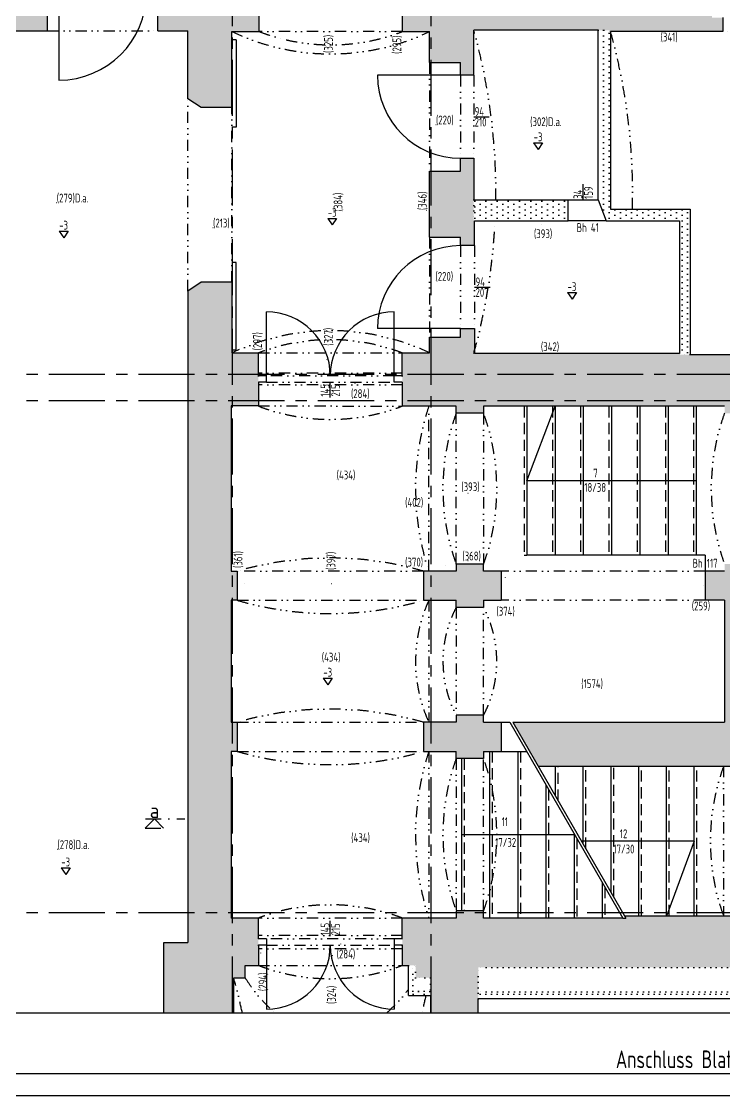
# Model space of a CAD drawing. Header units: centimetres. Extents: x -147 to 196535, y -264 to 83836.
# Drawn here: x 29029 to 44958, y -264 to 24073 of the extents above; entities that cross this region are included whole.
import ezdxf
from ezdxf.enums import TextEntityAlignment as Align

# ---------------------------------------------------------------- set-up
doc = ezdxf.new("R2010")
doc.units = ezdxf.units.CM
doc.header["$LTSCALE"] = 20
doc.header["$PDMODE"] = 2
for name, pattern in [('GETRENNT', [31.75, 12.7, -6.35, 0, -6.35, 0, -6.35]), ('MITTE', [50.8, 31.75, -6.35, 6.35, -6.35]), ('PUNKT', [6.35, 0, -6.35]), ('STRICHLINIE', [19.05, 12.7, -6.35]), ('STRICHPUNKTX2', [50.8, 25.4, -12.7, 0, -12.7])]:
    doc.linetypes.add(name, pattern=pattern)
for name, color, linetype in [('VBW.Abgelotet', 6, 'GETRENNT'), ('VBW.AbgelotetUmgeklappt', 252, 'GETRENNT'), ('VBW.Achsen', 244, 'MITTE'), ('VBW.Ansicht', 3, 'Continuous'), ('VBW.HoeheAbsolut', 142, 'Continuous'), ('VBW.HoeheRelativ', 2, 'Continuous'), ('VBW.Installation', 200, 'Continuous'), ('VBW.LAYOUT', 3, 'Continuous'), ('VBW.Schnitt', 7, 'Continuous'), ('VBW.SchnittTrockenbau', 42, 'Continuous'), ('VBW.Schraffur', 9, 'Continuous'), ('VBW.Text', 84, 'Continuous'), ('VBW.Tuer', 4, 'Continuous'), ('VBW.Verdeckt', 6, 'STRICHLINIE'), ('VBW.Verlauf', 2, 'PUNKT'), ('VBW.Vertikalschnittlinie', 12, 'STRICHPUNKTX2')]:
    doc.layers.add(name, color=color, linetype=linetype)
doc.styles.add('VBWText', font='isocp.shx', dxfattribs={"width": 0.8})
pattern_1 = [(90, (-7744151.96, 15768824.58), (-126.9999996, 63.4999998), [0, -126.9999996])]

# ---------------------------------------------------------------- blocks, each defined once
blk = doc.blocks.new('HoeKote')
for p, q in [((-1.01, 1.5), (1.01, 1.5)), ((-1.01, 1.5), (0, 0)), ((1.01, 1.5), (0, 0))]:
    blk.add_line(p, q)
at = {"style": 'VBWText', "width": 0.8}
blk.add_attdef('HOEHE', text='', height=2, rotation=0.1, dxfattribs=at).set_placement((0, 2.86), align=Align.MIDDLE)

msp = doc.modelspace()

# ---------------------------------------------------------------- hatches: boundary and pattern name
at = {"layer": 'VBW.Schraffur'}
h = msp.add_hatch(color=256, dxfattribs=at)
h.dxf.hatch_style = 1
h.paths.add_polyline_path([(29876.6, 25183.4), (22869.8, 25183.4), (22869.8, 26722.4), (21649.8, 26722.4), (21649.8, 26962.9), (21406.7, 26962.9), (21406.7, 26932.9, 0.4142136), (21346.7, 26872.9), (21326.7, 26872.9), (21326.7, 26642.9), (21306.7, 26642.9), (21306.7, 26562.9), (21366.7, 26562.9), (21366.7, 22443.5), (21306.7, 22443.5), (21306.7, 22363.5), (21326.7, 22363.5), (21326.7, 22133.5), (21346.7, 22133.5, 0.4142136), (21406.7, 22073.5), (21406.7, 22043.5), (21615.8, 22043.5), (21615.8, 22264), (22875.8, 22264), (22875.8, 23863.4), (27776.6, 23863.4), (28076.6, 23863.4), (29616.6, 23863.4), (29616.6, 24723.4), (29876.6, 24723.4)])
h = msp.add_hatch(color=256, dxfattribs=at)
h.dxf.hatch_style = 1
h.paths.add_polyline_path([(34416.6, 25163.4), (33776.6, 25163.4), (33776.6, 25463.4), (33536.6, 25463.4), (33536.6, 26823.4), (33316.6, 26823.4), (33176.6, 26823.4), (32956.6, 26823.4), (32956.6, 25463.4), (32756.6, 25463.4), (32756.6, 25183.4), (31856.6, 25183.4), (31856.6, 24723.4), (32116.6, 24723.4), (32116.6, 23863.4), (32796.6, 23863.4), (32796.6, 22323.4), (33096.6, 22123.4), (33796.6, 22123.4), (33796.6, 23843.4), (34416.6, 23843.4)])
h = msp.add_hatch(color=256, dxfattribs=at)
h.dxf.hatch_style = 1
h.paths.add_polyline_path([(44676.6, 25163.4), (39276.6, 25163.4), (39276.6, 25443.4), (38296.6, 25443.4), (38296.6, 25163.4), (37656.6, 25163.4), (37656.6, 23843.4), (38276.6, 23843.4), (38276.6, 23143.4), (38976.6, 23143.4), (38976.6, 22853.4), (39276.6, 22853.4), (39276.6, 23873.4), (42096.6, 23873.4), (42376.6, 23873.4), (42376.6, 23843.4), (44916.6, 23843.4), (44916.6, 24163.4), (44676.6, 24163.4)])
h = msp.add_hatch(dxfattribs=at)
h.set_pattern_fill('DOTS', color=42, scale=4, angle=-61.71788)
h.set_pattern_definition(pattern_1)
h.paths.add_polyline_path([(42376.6, 23843.4), (42376.6, 23873.4), (42096.6, 23873.4), (42096.6, 20033.4), (42276.6, 19553.4), (43936.6, 19553.4), (43936.6, 16553.4), (43936.6, 16523.4), (44176.6, 16523.4), (44176.6, 19823.4), (42376.6, 19823.4)])
h.paths.add_polyline_path([(41416.6, 20033.4), (39276.6, 20033.4), (39276.6, 19553.4), (39296.6, 19553.4), (41416.6, 19553.4)])
h = msp.add_hatch(color=256, dxfattribs=at)
h.dxf.hatch_style = 1
h.paths.add_polyline_path([(39276.6, 20973.4), (38976.6, 20973.4), (38976.6, 20683.4), (38276.6, 20683.4), (38276.6, 19183.4), (38976.6, 19183.4), (38976.6, 18993.4), (39296.6, 18993.4), (39296.6, 19553.4), (39276.6, 19553.4), (39276.6, 20033.4)])
h = msp.add_hatch(color=256, dxfattribs=at)
h.dxf.hatch_style = 1
h.paths.add_polyline_path([(50726.7, 18792.7), (50786.7, 18792.7), (50786.7, 18872.7), (50766.7, 18872.7), (50766.7, 19102.7), (50746.7, 19102.7, 0.4142136), (50686.7, 19162.7), (50686.7, 19192.7), (50398.4, 19192.7), (50398.4, 18952.2), (49138.4, 18952.2), (49138.4, 16523.4), (47376.5, 16523.4), (47376.5, 15357.3), (49318.4, 15357.3), (49318.4, 14777.3), (50478.4, 14777.3), (50478.4, 14586.9), (50686.7, 14586.9), (50686.7, 14616.9, 0.4142136), (50746.7, 14676.9), (50766.7, 14676.9), (50766.7, 14906.9), (50786.7, 14906.9), (50786.7, 14986.9), (50726.7, 14986.9)])
h.paths.add_polyline_path([(47376.5, 16523.4), (44176.6, 16523.4), (43936.6, 16523.4), (43936.6, 16553.4), (39296.6, 16553.4), (39296.6, 17113.4), (38976.6, 17113.4), (38976.6, 16923.4), (38276.6, 16923.4), (38276.6, 16563.4), (37656.6, 16563.4), (37656.6, 16043.4), (37656.6, 15903.4), (37656.6, 15357.3), (38878.4, 15357.3), (38878.4, 15197.3), (39498.4, 15197.3), (39498.4, 15357.3), (44958.4, 15357.3), (44958.4, 15197.3), (45638.4, 15197.3), (45638.4, 15357.3), (47376.5, 15357.3)])
h = msp.add_hatch(color=256, dxfattribs=at)
h.dxf.hatch_style = 1
h.paths.add_polyline_path([(39898.4, 11617.3), (39498.4, 11617.3), (39498.4, 11777.3), (38878.4, 11777.3), (38878.4, 11617.3), (38136.6, 11617.3), (38136.6, 10957.3), (38878.4, 10957.3), (38878.4, 10797.3), (39498.4, 10797.3), (39498.4, 10957.3), (39898.4, 10957.3)])
h = msp.add_hatch(color=256, dxfattribs=at)
h.dxf.hatch_style = 1
h.paths.add_polyline_path([(45898.4, 7937.3), (45898.4, 8077.3), (45898.4, 10957.3), (46058.4, 10957.3), (46058.4, 11617.3), (45638.4, 11617.3), (45638.4, 11777.3), (44958.4, 11777.3), (44958.4, 11617.3), (44518.4, 11617.3), (44518.4, 10957.3), (44958.4, 10957.3), (44958.4, 8193.4), (40162.7, 8193.4), (40736.2, 7200.2), (45898.4, 7200.2)])
h = msp.add_hatch(color=256, dxfattribs=at)
h.dxf.hatch_style = 1
h.paths.add_polyline_path([(39898.4, 8193.4), (39498.4, 8193.4), (39498.4, 8353.4), (38878.4, 8353.4), (38878.4, 8193.4), (38136.6, 8193.4), (38136.6, 7533.4), (38878.4, 7533.4), (38878.4, 7373.4), (39498.4, 7373.4), (39498.4, 7533.4), (39898.4, 7533.4)])
h = msp.add_hatch(dxfattribs=at)
h.set_pattern_fill('DOTS', color=42, scale=4, angle=-61.71788)
h.set_pattern_definition(pattern_1)
h.paths.add_polyline_path([(38296.6, 2103.4), (37896.6, 2103.4), (37896.6, 2683.4), (37796.6, 2683.4), (37796.6, 2003.4), (38296.6, 2003.4)])
h = msp.add_hatch(dxfattribs=at)
h.set_pattern_fill('DOTS', color=42, scale=4, angle=-151.71788)
h.set_pattern_definition([(360, (-7744151.96, 15768824.58), (63.4999998, 126.9999996), [0, -126.9999996])])
h.paths.add_polyline_path([(49728.8, 2084.6), (39376.6, 2084.6), (39376.6, 1924.6), (49728.8, 1924.6)])

# ---------------------------------------------------------------- linework, layer by layer
at = {"layer": 'Defpoints', "color": 10, "linetype": 'Continuous'}
msp.add_lwpolyline([(3926.2, 1612.9), (189606, 1612.9), (189606, 82504.8), (3926.2, 82504.8)], close=True, dxfattribs=at)
at = {"layer": 'VBW.Abgelotet'}
for p, q in [((29616.6, 23863.4), (32116.6, 23863.4)), ((37656.6, 23843.4), (34416.6, 23843.4)), ((46796.6, 23843.4), (44916.6, 23843.4)), ((38276.6, 23143.4), (38276.6, 20683.4)), ((38976.6, 22853.4), (38976.6, 20973.4)), ((39276.6, 22853.4), (39276.6, 20973.4)), ((32796.6, 17963.4), (32796.6, 22323.4)), ((33796.6, 18163.4), (33796.6, 22123.4)), ((38276.6, 19183.4), (38276.6, 16923.4)), ((38976.6, 18993.4), (38976.6, 17113.4)), ((39296.6, 18993.4), (39296.6, 17113.4)), ((34396.6, 16563.4), (37656.6, 16563.4)), ((37656.6, 16103.4), (34396.6, 16103.4)), ((37656.6, 15843.4), (34396.6, 15843.4)), ((37476.6, 16043.4), (34576.6, 16043.4)), ((34576.6, 15903.4), (37476.6, 15903.4)), ((34396.6, 15363.4), (37656.6, 15357.3)), ((38258.4, 11617.3), (38258.4, 15357.3)), ((38878.4, 11777.3), (38878.4, 15197.3)), ((39498.4, 15197.3), (39498.4, 11777.3)), ((38136.6, 11617.3), (33916.6, 11617.3)), ((44518.4, 11617.3), (39898.4, 11617.3)), ((33916.6, 10957.3), (38136.6, 10957.3)), ((38258.4, 10957.3), (38258.4, 8193.4)), ((44518.4, 10957.3), (39898.4, 10957.3)), ((38878.4, 10797.3), (38878.4, 8353.4)), ((39498.4, 8353.4), (39498.4, 10797.3)), ((33916.6, 8193.4), (38136.6, 8193.4)), ((33916.6, 7533.4), (38136.6, 7533.4)), ((38258.4, 7533.4), (38258.4, 3757.3)), ((38878.4, 7373.4), (38878.4, 3917.3)), ((39498.4, 3917.3), (39498.4, 7373.4)), ((44938.4, 7200.2), (44938.4, 3800.2)), ((37656.6, 3757.3), (34396.6, 3757.3)), ((37656.6, 3363.4), (34396.6, 3363.4)), ((37476.6, 3283.4), (34576.6, 3283.4)), ((37656.6, 3063.4), (34396.6, 3063.4)), ((34576.6, 3143.4), (37476.6, 3143.4)), ((34396.6, 2683.4), (37656.6, 2683.4))]:
    msp.add_line(p, q, dxfattribs=at)
for centre, start, end in [((37111.7, 4280), 211.89859, 228.67746), ((34961.5, 4280), 311.32254, 322.96815)]:
    msp.add_arc(centre, 3551.4, start, end, dxfattribs=at)
at = {"layer": 'VBW.AbgelotetUmgeklappt'}
for centre, radius, start, end in [((26131, 20213.4), 13645.6, 359.24419, 15.55827), ((36036.6, 28566.3), 5227.2, 244.62583, 295.37417), ((36036.6, 28067.4), 4524, 249.01705, 290.98295), ((29231, 20183.4), 13645.6, 358.48824, 15.55827), ((26131, 20213.4), 13645.6, 344.44173, 357.22768), ((36036.6, 11840.5), 5227.2, 64.62583, 115.37417), ((36026.6, 12285.2), 4578.2, 69.14294, 110.85706), ((36026.6, 19635.5), 4578.2, 249.14294, 290.85706), ((43936.5, 13487.3), 5978.2, 161.77165, 198.22835), ((43601.9, 13487.3), 5023.5, 160.09875, 199.90125), ((34774.9, 13487.3), 5023.5, 340.09875, 19.90125), ((49681.9, 13487.3), 5023.5, 160.09875, 199.90125), ((36026.6, 4347.1), 7570.2, 73.81583, 106.18417), ((36026.6, 18227.5), 7570.2, 253.81583, 286.18417), ((41291.3, 9575.3), 3333, 155.50406, 204.49594), ((41217, 9575.3), 2638.6, 152.4124, 207.5876), ((37159.7, 9575.3), 2638.6, 332.4124, 27.5876), ((36026.6, 923.2), 7570.2, 73.81583, 106.18417), ((36026.6, 14803.6), 7570.2, 253.81583, 286.18417), ((44049.6, 5645.3), 6091.2, 161.94301, 198.05699), ((43705.3, 5645.3), 5126.9, 160.30251, 199.69749), ((34671.4, 5645.3), 5126.9, 340.30251, 19.69749), ((49605, 5500.2), 4966.7, 159.98404, 200.01596), ((36026.6, -520.9), 4578.2, 69.14294, 110.85706), ((36026.6, 6961.6), 4578.2, 249.14294, 290.85706), ((20545.8, -1276.6), 13790.9, 12.09439, 15.47652), ((51587.4, -1276.6), 13790.9, 166.24099, 167.90561)]:
    msp.add_arc(centre, radius, start, end, dxfattribs=at)
at = {"layer": 'VBW.Achsen', "ltscale": 2}
for p, q in [((33812.1, 1612.9), (33812.1, 55784.5)), ((38312.1, 1612.9), (38312.1, 55784.5)), ((53272.7, 16074.8), (19455.7, 16074.8)), ((53272.7, 15474.8), (19455.7, 15474.8)), ((53272.7, 3874.8), (19455.7, 3874.8))]:
    msp.add_line(p, q, dxfattribs=at)
at = {"layer": 'VBW.Ansicht'}
for p, q in [((41416.6, 20033.4), (42096.6, 20033.4)), ((42276.6, 19553.4), (41416.6, 19553.4)), ((40478.4, 15357.3), (40478.4, 11977.3)), ((41118.4, 15357.3), (41118.4, 11977.3)), ((41758.4, 15357.3), (41758.4, 11977.3)), ((42398.4, 15357.3), (42398.4, 11977.3)), ((43038.4, 15357.3), (43038.4, 11977.3)), ((43678.4, 15357.3), (43678.4, 11977.3)), ((44318.4, 15357.3), (44318.4, 11977.3)), ((44518.4, 11977.3), (40478.4, 11977.3)), ((44518.4, 11977.3), (44518.4, 11617.3)), ((39898.4, 8193.4), (40093.4, 8193.4)), ((40093.4, 8193.4), (42654.6, 3757.3)), ((40162.7, 8193.4), (42723.9, 3757.3)), ((38996.6, 7373.4), (38996.6, 3917.3)), ((39634.6, 7533.4), (39634.6, 3757.3)), ((39898.4, 7533.4), (40474.5, 7533.4)), ((40272.6, 7533.4), (40272.6, 3757.3)), ((41128.7, 6520.3), (41128.7, 7200.2)), ((41757.8, 5430.6), (41757.8, 7200.2)), ((42386.9, 4341), (42386.9, 7200.2)), ((43016, 3800.2), (43016, 7200.2)), ((43645.1, 3800.2), (43645.1, 7200.2)), ((44274.2, 3800.2), (44274.2, 7200.2)), ((40910.6, 6778), (40910.6, 3757.3)), ((41548.6, 5673), (41548.6, 3757.3)), ((42186.6, 4567.9), (42186.6, 3757.3))]:
    msp.add_line(p, q, dxfattribs=at)
at = {"layer": 'VBW.HoeheRelativ'}
for p in [(43508.8, 23621.1), (38420.1, 21740.8), (40554.4, 21701.5), (29826.6, 19971.9), (36301.5, 19769.3), (38210.2, 19799.3), (40809, 19481.4), (33367.9, 19405.7), (38407.4, 18198.1), (40797, 16603.7), (34435.2, 16453.5), (35954.3, 16418.2), (36588.8, 15866), (36168.9, 13696.9), (39146.7, 13383), (38637.8, 13099), (38637.8, 11746.1), (39146.7, 11861), (39997.1, 11477.9), (34088.7, 11346.8), (36048.5, 11336.8), (44479.4, 11299.8), (35832.6, 9568.9), (41711.6, 8967.9), (36499.5, 5478.4), (29841.6, 5319.8), (36264.2, 3168.4), (34449.7, 2966.2), (36072.5, 2912.3)]:
    msp.add_point(p, dxfattribs=at)
at = {"layer": 'VBW.Installation'}
for p, q in [((34576.6, 16043.4), (34396.6, 16043.4)), ((34576.6, 15903.4), (34396.6, 15903.4)), ((34576.6, 15903.4), (34576.6, 16043.4)), ((37656.6, 16043.4), (37476.6, 16043.4)), ((37476.6, 15903.4), (37476.6, 16043.4)), ((37656.6, 15903.4), (37476.6, 15903.4)), ((34576.6, 3283.4), (34396.6, 3283.4)), ((34576.6, 3283.4), (34576.6, 3203.4)), ((34576.6, 3223.4), (34576.6, 3083.4)), ((37656.6, 3283.4), (37476.6, 3283.4)), ((37476.6, 3283.4), (37476.6, 3143.4)), ((34576.6, 3143.4), (34396.6, 3143.4)), ((37656.6, 3143.4), (37476.6, 3143.4))]:
    msp.add_line(p, q, dxfattribs=at)
at = {"layer": 'VBW.LAYOUT'}
msp.add_line((2353.1, 235.9), (196035.4, 235.9), dxfattribs=at)
at = {"layer": 'VBW.LAYOUT', "color": 4}
msp.add_line((-146.9, -264.1), (196535.4, -264.1), dxfattribs=at)
at = {"layer": 'VBW.Schnitt'}
for p, q in [((34416.6, 23843.4), (34416.6, 25163.4)), ((37656.6, 25163.4), (37656.6, 23843.4)), ((29616.6, 23863.4), (29616.6, 24723.4)), ((32116.6, 23863.4), (32116.6, 24723.4)), ((44916.6, 24163.4), (44916.6, 23843.4)), ((28076.6, 23863.4), (29616.6, 23863.4)), ((32116.6, 23863.4), (32796.6, 23863.4)), ((32796.6, 22323.4), (32796.6, 23863.4)), ((42096.6, 23873.4), (39276.6, 23873.4)), ((39276.6, 22853.4), (39276.6, 23873.4)), ((33796.6, 23843.4), (34416.6, 23843.4)), ((33796.6, 22123.4), (33796.6, 23843.4)), ((37656.6, 23843.4), (38276.6, 23843.4)), ((38276.6, 23143.4), (38276.6, 23843.4)), ((44916.6, 23843.4), (42376.6, 23843.4)), ((38276.6, 23143.4), (38976.6, 23143.4)), ((38976.6, 22853.4), (38976.6, 23143.4)), ((39276.6, 22853.4), (38976.6, 22853.4)), ((33096.6, 22123.4), (32796.6, 22323.4)), ((33796.6, 22123.4), (33096.6, 22123.4)), ((38976.6, 20683.4), (38976.6, 20973.4)), ((38976.6, 20973.4), (39276.6, 20973.4)), ((39276.6, 20973.4), (39276.6, 20033.4)), ((38276.6, 19183.4), (38276.6, 20683.4)), ((38276.6, 20683.4), (38976.6, 20683.4)), ((39296.6, 18993.4), (39296.6, 19553.4)), ((38276.6, 19183.4), (38976.6, 19183.4)), ((38976.6, 18993.4), (38976.6, 19183.4)), ((39296.6, 18993.4), (38976.6, 18993.4)), ((33096.6, 18163.4), (32796.6, 17963.4)), ((33796.6, 18163.4), (33096.6, 18163.4)), ((33796.6, 18163.4), (33796.6, 16563.4)), ((32796.6, 17963.4), (32796.6, 3203.4)), ((38976.6, 16923.4), (38976.6, 17113.4)), ((38976.6, 17113.4), (39296.6, 17113.4)), ((39296.6, 17113.4), (39296.6, 16553.4)), ((38276.6, 16563.4), (38276.6, 16923.4)), ((38276.6, 16923.4), (38976.6, 16923.4)), ((33796.6, 16563.4), (34396.6, 16563.4)), ((34396.6, 16043.4), (34396.6, 16563.4)), ((37656.6, 16563.4), (38276.6, 16563.4)), ((37656.6, 16043.4), (37656.6, 16563.4)), ((43936.6, 16553.4), (39296.6, 16553.4)), ((44176.6, 16523.4), (49138.4, 16523.4)), ((34396.6, 15903.4), (34396.6, 15363.4)), ((37656.6, 15903.4), (37656.6, 15357.3)), ((34396.6, 15363.4), (33776.6, 15363.4)), ((33776.6, 15363.4), (33776.6, 11617.3)), ((38878.4, 15357.3), (37656.6, 15357.3)), ((38878.4, 15197.3), (38878.4, 15357.3)), ((44958.4, 15357.3), (39498.4, 15357.3)), ((39498.4, 15357.3), (39498.4, 15197.3)), ((39498.4, 15197.3), (38878.4, 15197.3)), ((39498.4, 11777.3), (38878.4, 11777.3)), ((38878.4, 11777.3), (38878.4, 11617.3)), ((39498.4, 11617.3), (39498.4, 11777.3)), ((33776.6, 11617.3), (33916.6, 11617.3)), ((33916.6, 11617.3), (33916.6, 10957.3)), ((38878.4, 11617.3), (38136.6, 11617.3)), ((38136.6, 11617.3), (38136.6, 10957.3)), ((39898.4, 11617.3), (39498.4, 11617.3)), ((39898.4, 11617.3), (39898.4, 10957.3)), ((44958.4, 11617.3), (44518.4, 11617.3)), ((44518.4, 11617.3), (44518.4, 10957.3)), ((33916.6, 10957.3), (33776.6, 10957.3)), ((33776.6, 10957.3), (33776.6, 8193.4)), ((38136.6, 10957.3), (38878.4, 10957.3)), ((38878.4, 10797.3), (38878.4, 10957.3)), ((39498.4, 10957.3), (39498.4, 10797.3)), ((39498.4, 10957.3), (39898.4, 10957.3)), ((44958.4, 10957.3), (44518.4, 10957.3)), ((44958.4, 10957.3), (44958.4, 8193.4)), ((39498.4, 10797.3), (38878.4, 10797.3)), ((39498.4, 8353.4), (38878.4, 8353.4)), ((38878.4, 8353.4), (38878.4, 8193.4)), ((39498.4, 8193.4), (39498.4, 8353.4)), ((33776.6, 8193.4), (33916.6, 8193.4)), ((33916.6, 8193.4), (33916.6, 7533.4)), ((38878.4, 8193.4), (38136.6, 8193.4)), ((38136.6, 8193.4), (38136.6, 7533.4)), ((39498.4, 8193.4), (39898.4, 8193.4)), ((39898.4, 8193.4), (39898.4, 7533.4)), ((40162.7, 8193.4), (44958.4, 8193.4)), ((33916.6, 7533.4), (33776.6, 7533.4)), ((33776.6, 7533.4), (33776.6, 3757.3)), ((38136.6, 7533.4), (38878.4, 7533.4)), ((38878.4, 7373.4), (38878.4, 7533.4)), ((39498.4, 7373.4), (38878.4, 7373.4)), ((39498.4, 7533.4), (39498.4, 7373.4)), ((39498.4, 7533.4), (39898.4, 7533.4)), ((40736.2, 7200.2), (45898.4, 7200.2)), ((40736.2, 7200.2), (44374.2, 7200.2)), ((39498.4, 3917.3), (38878.4, 3917.3)), ((38878.4, 3917.3), (38878.4, 3757.3)), ((39498.4, 3757.3), (39498.4, 3917.3)), ((34396.6, 3757.3), (33776.6, 3757.3)), ((34396.6, 3283.4), (34396.6, 3757.3)), ((37656.6, 3283.4), (37656.6, 3757.3)), ((38878.4, 3757.3), (37656.6, 3757.3)), ((42654.6, 3757.3), (39498.4, 3757.3)), ((49318.4, 3800.2), (42699.2, 3800.2)), ((32256.6, 3203.4), (32796.6, 3203.4)), ((32256.6, 1612.9), (32256.6, 3203.4)), ((34396.6, 3143.4), (34396.6, 2683.4)), ((37656.6, 3143.4), (37656.6, 2683.4)), ((34096.6, 2683.4), (34396.6, 2683.4)), ((34096.6, 2403.4), (34096.6, 2683.4)), ((37656.6, 2683.4), (37796.6, 2683.4)), ((33836.6, 2403.4), (34096.6, 2403.4)), ((33836.6, 1612.9), (33836.6, 2403.4)), ((38296.6, 2003.4), (38296.6, 1612.9)), ((39376.6, 1612.9), (39376.6, 1924.6))]:
    msp.add_line(p, q, dxfattribs=at)
at = {"layer": 'VBW.SchnittTrockenbau'}
for p, q in [((42096.6, 20033.4), (42096.6, 23873.4)), ((42376.6, 23843.4), (42376.6, 19823.4)), ((39276.6, 20033.4), (41416.6, 20033.4)), ((41416.6, 19553.4), (41416.6, 20033.4)), ((42096.6, 20033.4), (42276.6, 19553.4)), ((42376.6, 19823.4), (44176.6, 19823.4)), ((44176.6, 19823.4), (44176.6, 16523.4)), ((39296.6, 19553.4), (41416.6, 19553.4)), ((42276.6, 19553.4), (43936.6, 19553.4)), ((43936.6, 19553.4), (43936.6, 16553.4)), ((37796.6, 2003.4), (37796.6, 2683.4)), ((37796.6, 2003.4), (38296.6, 2003.4)), ((49728.8, 1924.6), (39376.6, 1924.6))]:
    msp.add_line(p, q, dxfattribs=at)
at = {"layer": 'VBW.Schraffur'}
msp.add_line((42654.6, 3757.3), (42723.9, 3757.3), dxfattribs=at)
at = {"layer": 'VBW.Schraffur', "linetype": 'Continuous'}
for points in [[(33096.6, 18163.4), (33796.6, 17963.4), (32796.6, 17963.4)], [(33096.6, 18163.4), (33796.6, 18163.4), (33796.6, 17963.4)], [(32796.6, 17963.4), (33796.6, 16563.4), (32796.6, 16563.4)], [(32796.6, 17963.4), (33796.6, 17963.4), (33796.6, 16563.4)], [(32796.6, 16563.4), (34396.6, 16043.4), (32796.6, 16043.4)], [(32796.6, 16563.4), (34396.6, 16563.4), (34396.6, 16043.4)], [(32796.6, 16043.4), (34396.6, 15903.4), (32796.6, 15903.4)], [(32796.6, 16043.4), (34396.6, 16043.4), (34396.6, 15903.4)], [(32796.6, 15903.4), (34396.6, 15363.4), (32796.6, 15363.4)], [(32796.6, 15903.4), (34396.6, 15903.4), (34396.6, 15363.4)], [(32796.6, 15363.4), (33776.6, 11617.3), (32796.6, 11617.3)], [(32796.6, 15363.4), (33776.6, 15363.4), (33776.6, 11617.3)], [(32796.6, 11617.3), (33916.6, 10957.3), (32796.6, 10957.3)], [(32796.6, 11617.3), (33916.6, 11617.3), (33916.6, 10957.3)], [(32796.6, 10957.3), (33776.6, 8193.4), (32796.6, 8193.4)], [(32796.6, 10957.3), (33776.6, 10957.3), (33776.6, 8193.4)], [(32796.6, 8193.4), (33916.6, 7533.4), (32796.6, 7533.4)], [(32796.6, 8193.4), (33916.6, 8193.4), (33916.6, 7533.4)], [(32796.6, 7533.4), (33776.6, 3757.3), (32796.6, 3757.3)], [(32796.6, 7533.4), (33776.6, 7533.4), (33776.6, 3757.3)], [(38878.4, 3917.3), (39498.4, 3757.3), (38878.4, 3757.3)], [(38878.4, 3917.3), (39498.4, 3917.3), (39498.4, 3757.3)], [(32796.6, 3757.3), (34396.6, 3283.4), (32796.6, 3283.4)], [(32796.6, 3757.3), (34396.6, 3757.3), (34396.6, 3283.4)], [(37656.6, 3757.3), (50726.7, 3283.4), (37656.6, 3283.4)], [(37656.6, 3757.3), (50726.7, 3757.3), (50726.7, 3283.4)], [(42699.2, 3800.2), (50726.7, 3757.3), (42723.9, 3757.3)], [(42699.2, 3800.2), (50726.7, 3800.2), (50726.7, 3757.3)], [(32256.6, 3203.4), (34396.6, 3143.4), (32256.6, 3143.4)], [(32256.6, 3203.4), (34396.6, 3203.4), (34396.6, 3143.4)], [(32796.6, 3283.4), (34396.6, 3203.4), (32796.6, 3203.4)], [(32796.6, 3283.4), (34396.6, 3283.4), (34396.6, 3203.4)], [(37656.6, 3283.4), (50726.7, 3143.4), (37656.6, 3143.4)], [(37656.6, 3283.4), (50726.7, 3283.4), (50726.7, 3143.4)], [(32256.6, 3143.4), (34396.6, 2683.4), (32256.6, 2683.4)], [(32256.6, 3143.4), (34396.6, 3143.4), (34396.6, 2683.4)], [(37656.6, 3143.4), (50726.7, 2794.8), (37656.6, 2794.8)], [(37656.6, 3143.4), (50726.7, 3143.4), (50726.7, 2794.8)], [(32256.6, 2683.4), (34096.6, 2403.4), (32256.6, 2403.4)], [(32256.6, 2683.4), (34096.6, 2683.4), (34096.6, 2403.4)], [(37656.6, 2794.8), (51166.7, 2683.4), (37656.6, 2683.4)], [(37656.6, 2794.8), (51166.7, 2794.8), (51166.7, 2683.4)], [(37956.6, 2683.4), (51166.7, 2640.2), (37956.6, 2640.2)], [(37956.6, 2683.4), (51166.7, 2683.4), (51166.7, 2640.2)], [(37956.6, 2640.2), (39376.6, 2403.4), (37956.6, 2403.4)], [(37956.6, 2640.2), (39376.6, 2640.2), (39376.6, 2403.4)], [(33123.9, 1612.9), (32256.6, 1612.9), (33123.9, 1612.9), (32256.6, 2403.4)], [(33836.6, 1612.9), (33123.9, 1612.9), (33836.6, 2403.4), (32256.6, 2403.4)], [(38296.6, 2403.4), (39376.6, 2003.4), (38296.6, 2003.4)], [(38296.6, 2403.4), (39376.6, 2403.4), (39376.6, 2003.4)], [(38523.3, 1612.9), (38296.6, 1612.9), (38523.3, 1612.9), (38296.6, 2003.4)], [(39376.6, 1612.9), (38523.3, 1612.9), (39376.6, 2003.4), (38296.6, 2003.4)]]:
    msp.add_solid(points, dxfattribs=at)
at = {"layer": 'VBW.Text'}
for p, q in [((39276.6, 21913.4), (39626.6, 21913.4)), ((41756.6, 20033.4), (41756.6, 20383.4)), ((39296.6, 18053.4), (39646.6, 18053.4)), ((36026.6, 15553.4), (36026.6, 15903.4)), ((40478.4, 13667.3), (41118.4, 15357.3)), ((44318.4, 13667.3), (40478.4, 13667.3)), ((41564.6, 5645.3), (38996.6, 5645.3)), ((44274.2, 5500.2), (41717.7, 5500.2)), ((44274.2, 5500.2), (43645.1, 3800.2)), ((36026.6, 3343.4), (36026.6, 3693.4))]:
    msp.add_line(p, q, dxfattribs=at)
at = {"layer": 'VBW.Tuer'}
for p, q in [((29876.6, 24723.4), (29876.6, 22743.4)), ((33896.6, 23658.6), (33796.6, 23658.6)), ((33896.6, 23658.6), (33896.6, 21678.6)), ((38976.6, 22853.4), (37096.6, 22853.4)), ((33896.6, 21678.6), (33796.6, 21678.6)), ((33896.6, 18608.2), (33796.6, 18608.2)), ((33896.6, 16628.2), (33896.6, 18608.2)), ((34576.6, 16043.4), (34576.6, 17493.4)), ((37476.6, 16043.4), (37476.6, 17493.4)), ((38976.6, 17113.4), (37096.6, 17113.4)), ((33896.6, 16628.2), (33796.6, 16628.2)), ((34576.6, 3143.4), (34576.6, 1693.4)), ((37476.6, 3143.4), (37476.6, 1693.4))]:
    msp.add_line(p, q, dxfattribs=at)
for centre, radius, start, end in [((29876.6, 24723.4), 1980, 270, 0), ((38976.6, 22853.4), 1880, 180, 270), ((38976.6, 17113.4), 1880, 90, 180), ((34576.6, 16043.4), 1450, 0, 90), ((37476.6, 16043.4), 1450, 90, 180), ((34576.6, 3143.4), 1450, 270, 0), ((37476.6, 3143.4), 1450, 180, 270)]:
    msp.add_arc(centre, radius, start, end, dxfattribs=at)
at = {"layer": 'VBW.Verdeckt'}
for p, q in [((40418.4, 15357.3), (40418.4, 11977.3)), ((41058.4, 15357.3), (41058.4, 11977.3)), ((41698.4, 15357.3), (41698.4, 11977.3)), ((42338.4, 15357.3), (42338.4, 11977.3)), ((42978.4, 15357.3), (42978.4, 11977.3)), ((43618.4, 15357.3), (43618.4, 11977.3)), ((44258.4, 15357.3), (44258.4, 11977.3)), ((40418.4, 11977.3), (40478.4, 11977.3)), ((39056.6, 7373.4), (39056.6, 3917.3)), ((39694.6, 7533.4), (39694.6, 3757.3)), ((40332.6, 7533.4), (40332.6, 3757.3)), ((41188.7, 6416.3), (41188.7, 7200.2)), ((41817.8, 5326.7), (41817.8, 7200.2)), ((42446.9, 4237.1), (42446.9, 7200.2)), ((43076, 3800.2), (43076, 7200.2)), ((43705.1, 3800.2), (43705.1, 7200.2)), ((44334.2, 3800.2), (44334.2, 7200.2)), ((40970.6, 6674.1), (40970.6, 3757.3)), ((41608.6, 5569.1), (41608.6, 3757.3)), ((42246.6, 4464), (42246.6, 3757.3))]:
    msp.add_line(p, q, dxfattribs=at)
at = {"layer": 'VBW.Verlauf'}
for p, q in [((42096.6, 23873.4), (42376.6, 23873.4)), ((42376.6, 23873.4), (42376.6, 23843.4)), ((39276.6, 20033.4), (39276.6, 19553.4)), ((39276.6, 19553.4), (39296.6, 19553.4)), ((43936.6, 16523.4), (43936.6, 16553.4)), ((44176.6, 16523.4), (43936.6, 16523.4)), ((34396.6, 16043.4), (34396.6, 15903.4)), ((37656.6, 16043.4), (37656.6, 15903.4)), ((34396.6, 3143.4), (34396.6, 3283.4)), ((37656.6, 3143.4), (37656.6, 3283.4)), ((37796.6, 2683.4), (37956.6, 2683.4)), ((37896.6, 2103.4), (37896.6, 2683.4)), ((37956.6, 2403.4), (37956.6, 2683.4)), ((49728.8, 2640.2), (39376.6, 2640.2)), ((39376.6, 1924.6), (39376.6, 2640.2)), ((38296.6, 2403.4), (37956.6, 2403.4)), ((38296.6, 2003.4), (38296.6, 2403.4)), ((37896.6, 2103.4), (38296.6, 2103.4)), ((49728.8, 2084.6), (39376.6, 2084.6))]:
    msp.add_line(p, q, dxfattribs=at)
at = {"layer": 'VBW.Vertikalschnittlinie', "ltscale": 0.7}
for p, q in [((31828.2, 5792.5), (32039.2, 6003.4)), ((31836.7, 6003.4), (32729.2, 6003.4)), ((32039.2, 6003.4), (32250.1, 5792.5)), ((31828.2, 5792.5), (32250.1, 5792.5))]:
    msp.add_line(p, q, dxfattribs=at)

# ---------------------------------------------------------------- block references
at = {"layer": 'VBW.HoeheAbsolut', "xscale": 99.99999971459891, "yscale": 99.99999971459891, "zscale": 99.99999971459891}
for p, rotation in [((40734.6, 21171.9), 0.2821206841935773), ((36069.6, 19461.9), 0.2821206841935773), ((29984.5, 19171.3), 0.2821206841935772), ((41503, 17779.1), 0.2821206841935773), ((35969.3, 9041.5), 0.2821206841935772), ((30031.9, 4742.2), 0.2821206841935772)]:
    msp.add_blockref('HoeKote', p, dxfattribs=dict(at, rotation=rotation)).add_auto_attribs({'HOEHE': '-3'})

# ---------------------------------------------------------------- texts
at = {"layer": 'VBW.HoeheRelativ', "style": 'VBWText', "width": 0.8}
for s, rotation, p in [('(325)', 90, (36083.5, 23359.2)), ('(295)', 90, (37634.1, 23338.9)), ('(302)D.a.', 0, (40554.4, 21701.5)), ('(346)', 90, (38210.2, 19799.3)), ('(384)', 90, (36301.5, 19769.3)), ('(393)', 0, (40639.6, 19164)), ('(327)', 90, (36081.7, 16725)), ('(297)', 90, (34475.9, 16620.8)), ('(342)', 0, (40797, 16603.7)), ('(361)', 90, (34034.7, 11688.7)), ('(397)', 90, (36140.7, 11643.9)), ('(294)', 90, (34599.2, 2101.7)), ('(324)', 90, (36152.5, 1808.6))]:
    msp.add_text(s, height=200, rotation=rotation, dxfattribs=at).set_placement(p)
for s, p in [('(341)', (43508.8, 23621.1)), ('(220)', (38420.1, 21740.8)), ('(279)D.a.', (29826.6, 19971.9)), ('(213)', (33367.9, 19405.7)), ('(220)', (38407.4, 18198.1)), ('(284)', (36493.9, 15540.1)), ('(434)', (36168.9, 13696.9)), ('(393)', (38993.9, 13430)), ('(402)', (37721, 13075.5)), ('(370)', (37721, 11722.6)), ('(368)', (39017.4, 11861)), ('(374)', (39789, 10609.4)), ('(259)', (44217, 10729.9)), ('(434)', (35832.6, 9568.9)), ('(1574)', (41711.6, 8967.9)), ('(434)', (36499.5, 5478.4)), ('(278)D.a.', (29841.6, 5319.8)), ('(284)', (36169.3, 2842.5))]:
    msp.add_text(s, height=200, dxfattribs=at).set_placement(p)
msp.add_text('Bh 41', height=200, rotation=0, dxfattribs=at).set_placement((41859, 19403.3), align=Align.MIDDLE_CENTER)
msp.add_text('Bh 117', height=200, dxfattribs=at).set_placement((44518.4, 11797.3), align=Align.MIDDLE_CENTER)
at = {"layer": 'VBW.LAYOUT', "color": 7, "style": 'VBWText', "width": 0.8}
msp.add_text('Anschluss Blatt 4', height=400, dxfattribs=at).set_placement((44092.3, 557.5), align=Align.MIDDLE)
at = {"layer": 'VBW.Text', "style": 'VBWText', "width": 0.8}
for s, rotation, p in [('94', 0, (39296.6, 21933.4)), ('210', 0, (39296.6, 21693.4)), ('34', 90, (41736.6, 20053.4)), ('159', 90, (41976.6, 20053.4)), ('94', 0, (39316.6, 18073.4)), ('207', 0, (39316.6, 17833.4)), ('145', 90, (36006.6, 15573.4)), ('215', 90, (36246.6, 15573.4)), ('7', 0.00177, (41985, 13740.2)), ('18/38', 0.00177, (41780.7, 13414.4)), ('12', 0.00177, (42586.7, 5567.2)), ('17/30', 0.00177, (42441.9, 5220.7)), ('145', 90, (36006.6, 3363.4)), ('215', 90, (36246.6, 3363.4))]:
    msp.add_text(s, height=200, rotation=rotation, dxfattribs=at).set_placement(p)
for s, p in [('11', (39980.5, 5938.7)), ('17/32', (39999.3, 5470.9))]:
    msp.add_text(s, height=200, rotation=0.00177, dxfattribs=at).set_placement(p, align=Align.MIDDLE_CENTER)
at = {"layer": 'VBW.Vertikalschnittlinie', "ltscale": 0.7, "style": 'VBWText'}
msp.add_text('a', height=337.5, rotation=0, dxfattribs=at).set_placement((32042.7, 6191.2), align=Align.MIDDLE)

doc.saveas('drawing.dxf')
